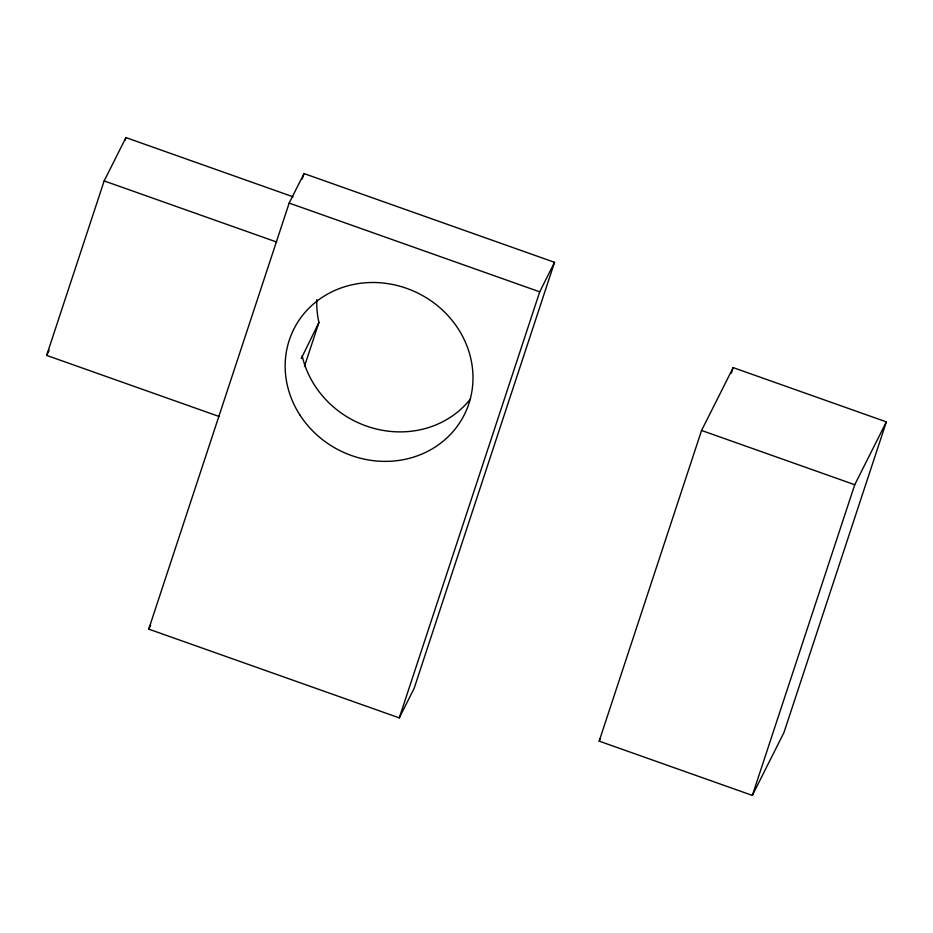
<?xml version="1.0" encoding="UTF-8"?>
<svg xmlns="http://www.w3.org/2000/svg" width="933" height="933" viewBox="0 0 933 933"><rect width="100%" height="100%" fill="white"/><g stroke="black" fill="none" stroke-linecap="round" stroke-linejoin="round"><path stroke-width="1.4" d="M219.15 416.503L46.65 355.391L104.158 180.92L125.943 137.594L293.044 196.793M125.034 140.347L125.943 137.594M148.744 629.122L289.172 203.067L304.006 173.561L554.552 262.325L414.124 688.391L399.289 717.885L148.744 629.122L150.679 625.273M302.187 179.101L304.006 173.561M301.254 358.552L318.934 322.456A95.388 87.877 26.7 0 1 316.835 299.563M304.426 366.482L318.934 322.456M399.289 717.885L539.717 291.831L554.552 262.325M599.173 741.14L701.569 430.463L733.175 367.614L886.35 421.879L783.953 732.557L752.348 795.406L599.173 741.14L600.455 738.574M731.355 373.142L733.175 367.614M752.348 795.406L854.745 484.728L886.35 421.879M46.65 355.391L49.216 350.295M289.172 203.067L539.717 291.831M104.158 180.92L276.658 242.032M701.569 430.463L854.745 484.728M470.5 398.892A95.388 87.877 26.7 0 1 375.194 428.725A95.388 87.877 26.7 0 1 302.164 355.8M299.82 414.87A95.388 87.877 26.7 0 0 462.348 418.427A95.388 87.877 26.7 0 0 375.043 282.524A95.388 87.877 26.7 0 0 299.82 414.87"/></g></svg>
